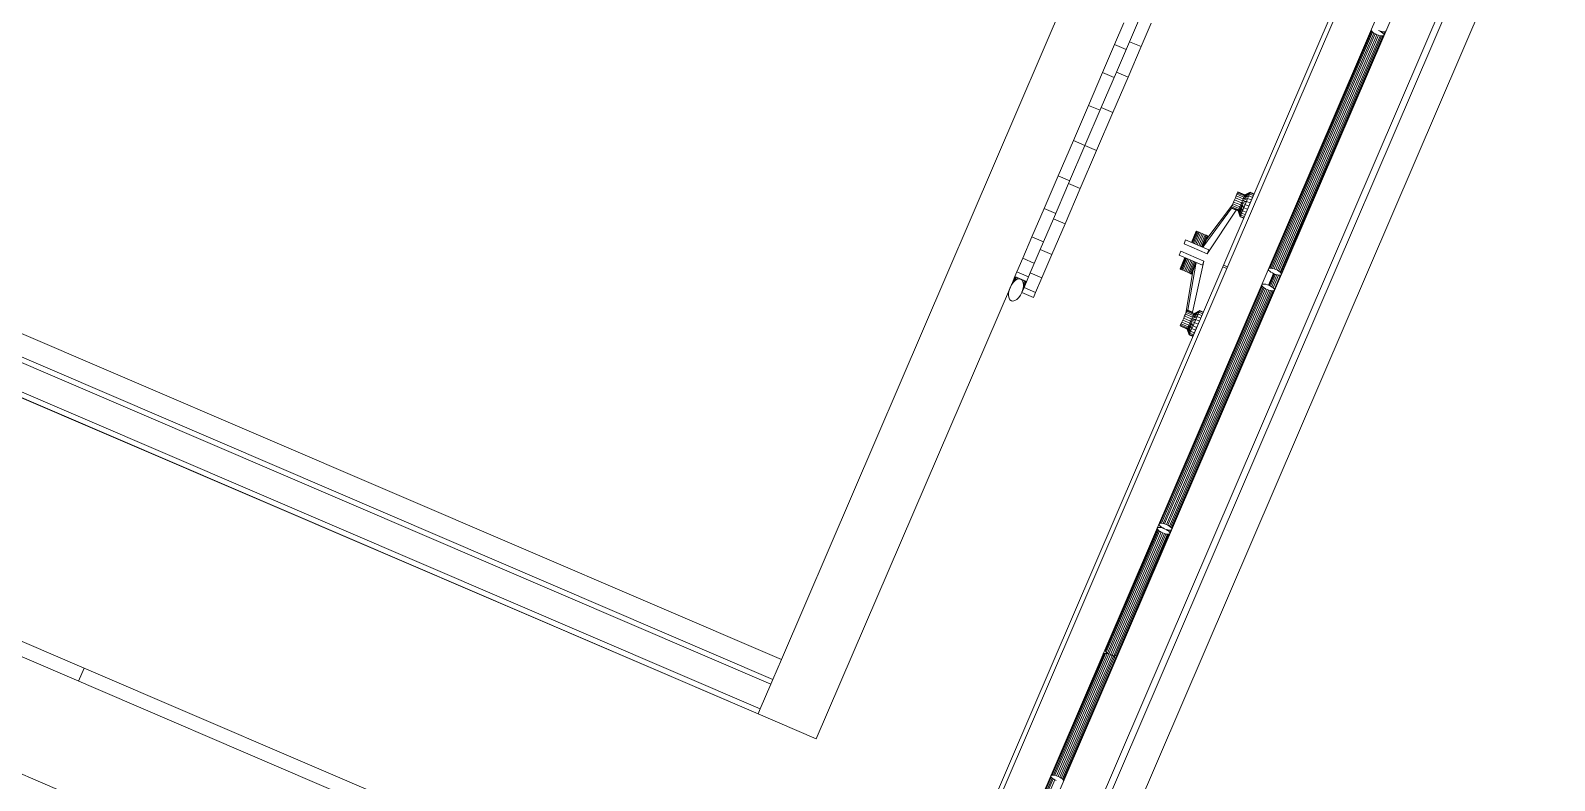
# Model space of a CAD drawing. Header units: metres. Extents: x -48 to 2360, y -1392 to 453.
# Drawn here: x 724.723 to 726.447, y -1329.457 to -1328.608 of the extents above; entities that cross this region are included whole.
import ezdxf

# ---------------------------------------------------------------- set-up
doc = ezdxf.new("R2010")
doc.units = ezdxf.units.M
doc.layers.add('MUEBLES', color=223, linetype='Continuous', lineweight=5, transparency=0.3)
doc.layers.add('SUELO', color=231, linetype='Continuous', lineweight=5, transparency=0.2)

msp = doc.modelspace()

# ---------------------------------------------------------------- linework, layer by layer
at = {"layer": 'MUEBLES', "transparency": 33554585}
for p, q in [((726.4404, -1328.0166), (726.0717, -1328.8752)), ((726.0763, -1328.8772), (726.445, -1328.0186)), ((725.76, -1329.7241), (726.4792, -1328.0491)), ((726.4936, -1328.0553), (725.7744, -1329.7302)), ((726.1011, -1328.0882), (725.5723, -1329.3198)), ((726.5298, -1328.1957), (725.7365, -1330.043)), ((725.7684, -1329.8818), (726.4876, -1328.2068)), ((725.8176, -1329.7488), (726.4706, -1328.2279)), ((725.9598, -1328.599), (725.9493, -1328.6234)), ((725.9776, -1328.594), (725.9662, -1328.6204)), ((725.9794, -1328.626), (725.9907, -1328.5996)), ((725.9662, -1328.6204), (725.9514, -1328.6548)), ((725.9794, -1328.626), (725.9662, -1328.6204)), ((726.2397, -1328.6077), (726.1818, -1328.7424)), ((726.2402, -1328.6086), (726.1826, -1328.7427)), ((726.2411, -1328.6096), (726.1837, -1328.7432)), ((726.2424, -1328.6106), (726.1852, -1328.7439)), ((726.244, -1328.6116), (726.1869, -1328.7446)), ((726.2459, -1328.6125), (726.1888, -1328.7454)), ((726.1906, -1328.7462), (726.2478, -1328.6132)), ((726.1924, -1328.7469), (726.2496, -1328.6137)), ((726.1939, -1328.7476), (726.2513, -1328.6139)), ((726.195, -1328.7481), (726.2526, -1328.6139)), ((726.1957, -1328.7484), (726.2536, -1328.6137)), ((726.2397, -1328.607), (726.2397, -1328.6077)), ((726.2397, -1328.6077), (726.2402, -1328.6086)), ((726.2402, -1328.6086), (726.2411, -1328.6096)), ((726.2411, -1328.6096), (726.2424, -1328.6106)), ((726.2424, -1328.6106), (726.244, -1328.6116)), ((726.244, -1328.6116), (726.2459, -1328.6125)), ((726.2459, -1328.6125), (726.2478, -1328.6132)), ((726.2478, -1328.6132), (726.2496, -1328.6137)), ((726.2479, -1328.6076), (726.2498, -1328.6084)), ((726.2497, -1328.6086), (726.2479, -1328.6077)), ((726.2484, -1328.6078), (726.2484, -1328.6079)), ((726.2496, -1328.6083), (726.2495, -1328.6084)), ((726.2496, -1328.6137), (726.2513, -1328.6139)), ((726.2514, -1328.6095), (726.2497, -1328.6086)), ((726.2498, -1328.6084), (726.2517, -1328.6089)), ((726.2511, -1328.6087), (726.2509, -1328.6093)), ((726.2513, -1328.6139), (726.2526, -1328.6139)), ((726.2527, -1328.6106), (726.2514, -1328.6095)), ((726.2517, -1328.6089), (726.2533, -1328.6091)), ((726.253, -1328.6091), (726.2525, -1328.6104)), ((726.2526, -1328.6139), (726.2536, -1328.6137)), ((726.2536, -1328.6116), (726.2527, -1328.6106)), ((726.2533, -1328.6091), (726.2547, -1328.6091)), ((726.2541, -1328.6124), (726.2536, -1328.6116)), ((726.2536, -1328.6137), (726.2541, -1328.6132)), ((726.2539, -1328.6121), (726.2553, -1328.6089)), ((726.2541, -1328.6132), (726.2541, -1328.6124)), ((726.2547, -1328.6091), (726.2556, -1328.6089)), ((726.2556, -1328.6089), (726.2562, -1328.6083)), ((726.2562, -1328.6083), (726.2562, -1328.6076)), ((725.9493, -1328.6234), (725.9356, -1328.6553)), ((725.9625, -1328.6291), (725.9493, -1328.6234)), ((725.9646, -1328.6605), (725.9794, -1328.626)), ((725.9356, -1328.6553), (725.9197, -1328.6925)), ((725.9514, -1328.6548), (725.9342, -1328.6949)), ((725.9488, -1328.661), (725.9356, -1328.6553)), ((725.9646, -1328.6605), (725.9514, -1328.6548)), ((725.9474, -1328.7006), (725.9646, -1328.6605)), ((725.9197, -1328.6925), (725.9026, -1328.7323)), ((725.9342, -1328.6949), (725.9157, -1328.738)), ((725.9328, -1328.6981), (725.9197, -1328.6925)), ((725.9289, -1328.7436), (725.9474, -1328.7006)), ((725.9474, -1328.7006), (725.9342, -1328.6949)), ((725.9026, -1328.7323), (725.8854, -1328.7721)), ((725.9157, -1328.738), (725.8972, -1328.781)), ((725.9157, -1328.738), (725.9026, -1328.7323)), ((725.9289, -1328.7436), (725.9157, -1328.738)), ((726.1818, -1328.7424), (726.124, -1328.8771)), ((726.1826, -1328.7427), (726.125, -1328.8769)), ((725.5723, -1329.3198), (724.2554, -1328.7544)), ((725.9104, -1328.7866), (725.9289, -1328.7436)), ((726.1837, -1328.7432), (726.1263, -1328.8769)), ((726.1852, -1328.7439), (726.128, -1328.8771)), ((726.1869, -1328.7446), (726.1298, -1328.8776)), ((726.1317, -1328.8784), (726.1888, -1328.7454)), ((726.1335, -1328.8792), (726.1906, -1328.7462)), ((726.1352, -1328.8802), (726.1924, -1328.7469)), ((726.1365, -1328.8812), (726.1939, -1328.7476)), ((726.1374, -1328.8822), (726.195, -1328.7481)), ((726.1379, -1328.8831), (726.1957, -1328.7484)), ((724.2458, -1328.7768), (725.5627, -1329.3423)), ((725.5626, -1329.3423), (724.2458, -1328.7768)), ((725.8854, -1328.7721), (725.8695, -1328.8093)), ((725.8854, -1328.7721), (725.8986, -1328.7778)), ((725.5603, -1329.3477), (724.2434, -1328.7822)), ((724.2434, -1328.7823), (725.5603, -1329.3477)), ((725.8972, -1328.781), (725.88, -1328.8211)), ((725.8932, -1328.8267), (725.9104, -1328.7866)), ((725.8972, -1328.781), (725.9104, -1328.7866)), ((726.0868, -1328.795), (726.0876, -1328.7931)), ((726.0876, -1328.7931), (726.0882, -1328.7917)), ((726.0876, -1328.7931), (726.0955, -1328.7963)), ((726.0882, -1328.7917), (726.0885, -1328.7907)), ((726.0882, -1328.7917), (726.0961, -1328.7949)), ((726.0885, -1328.7907), (726.0887, -1328.7904)), ((726.0885, -1328.7907), (726.0965, -1328.794)), ((726.0887, -1328.7904), (726.0966, -1328.7936)), ((726.1019, -1328.7928), (726.0955, -1328.7963)), ((726.1025, -1328.7914), (726.0961, -1328.7949)), ((726.1019, -1328.7928), (726.0961, -1328.7949)), ((726.0965, -1328.794), (726.0961, -1328.7949)), ((726.1027, -1328.7909), (726.0965, -1328.794)), ((726.1025, -1328.7914), (726.0965, -1328.794)), ((726.0966, -1328.7936), (726.0965, -1328.794)), ((726.1027, -1328.7909), (726.0966, -1328.7936)), ((726.1019, -1328.7928), (726.101, -1328.795)), ((726.1019, -1328.7928), (726.1025, -1328.7914)), ((726.1061, -1328.7945), (726.1019, -1328.7928)), ((726.1027, -1328.7909), (726.1025, -1328.7914)), ((726.1067, -1328.7931), (726.1025, -1328.7914)), ((726.1069, -1328.7926), (726.1027, -1328.7909)), ((726.1052, -1328.7967), (726.1061, -1328.7945)), ((726.1061, -1328.7945), (726.1067, -1328.7931)), ((726.1067, -1328.7931), (726.1069, -1328.7926)), ((725.5483, -1329.3757), (724.2314, -1328.8102)), ((724.2314, -1328.8103), (725.5483, -1329.3757)), ((725.8695, -1328.8093), (725.8558, -1328.8412)), ((725.8695, -1328.8093), (725.8827, -1328.8149)), ((726.0816, -1328.809), (726.0501, -1328.8515)), ((726.0826, -1328.805), (726.0536, -1328.8434)), ((726.0541, -1328.8604), (726.0869, -1328.8113)), ((726.0811, -1328.8086), (726.0813, -1328.8083)), ((726.0891, -1328.8118), (726.0811, -1328.8086)), ((726.0813, -1328.8083), (726.0816, -1328.8074)), ((726.0893, -1328.8115), (726.0813, -1328.8083)), ((726.0816, -1328.8074), (726.0822, -1328.8059)), ((726.0896, -1328.8106), (726.0816, -1328.8074)), ((726.0817, -1328.8088), (726.0816, -1328.809)), ((726.0816, -1328.809), (726.0869, -1328.8113)), ((726.0822, -1328.8059), (726.083, -1328.8041)), ((726.0902, -1328.8091), (726.0822, -1328.8059)), ((726.083, -1328.8041), (726.0839, -1328.8019)), ((726.091, -1328.8073), (726.083, -1328.8041)), ((726.0839, -1328.8019), (726.0849, -1328.7995)), ((726.0919, -1328.8051), (726.0839, -1328.8019)), ((726.0849, -1328.7995), (726.0859, -1328.7972)), ((726.0929, -1328.8027), (726.0849, -1328.7995)), ((726.0859, -1328.7972), (726.0868, -1328.795)), ((726.0859, -1328.7972), (726.0939, -1328.8004)), ((726.0868, -1328.795), (726.0948, -1328.7982)), ((726.0869, -1328.8113), (726.087, -1328.811)), ((726.0893, -1328.8115), (726.0891, -1328.8118)), ((726.0891, -1328.8118), (726.0912, -1328.8186)), ((726.0896, -1328.8106), (726.0893, -1328.8115)), ((726.0893, -1328.8115), (726.0912, -1328.8186)), ((726.0893, -1328.8115), (726.0914, -1328.8181)), ((726.0902, -1328.8091), (726.0896, -1328.8106)), ((726.0896, -1328.8106), (726.092, -1328.8168)), ((726.0896, -1328.8106), (726.0914, -1328.8181)), ((726.091, -1328.8073), (726.0902, -1328.8091)), ((726.0929, -1328.8146), (726.0902, -1328.8091)), ((726.0902, -1328.8091), (726.092, -1328.8168)), ((726.0919, -1328.8051), (726.091, -1328.8073)), ((726.091, -1328.8073), (726.0941, -1328.8117)), ((726.091, -1328.8073), (726.0929, -1328.8146)), ((726.0929, -1328.8027), (726.0919, -1328.8051)), ((726.0955, -1328.8084), (726.0919, -1328.8051)), ((726.0919, -1328.8051), (726.0941, -1328.8117)), ((726.0939, -1328.8004), (726.0929, -1328.8027)), ((726.0984, -1328.8012), (726.0929, -1328.8027)), ((726.097, -1328.8048), (726.0929, -1328.8027)), ((726.0929, -1328.8027), (726.0955, -1328.8084)), ((726.0941, -1328.8117), (726.0929, -1328.8146)), ((726.0998, -1328.7979), (726.0939, -1328.8004)), ((726.0948, -1328.7982), (726.0939, -1328.8004)), ((726.0939, -1328.8004), (726.0984, -1328.8012)), ((726.0955, -1328.8084), (726.0941, -1328.8117)), ((726.0941, -1328.8117), (726.0982, -1328.8134)), ((726.101, -1328.795), (726.0948, -1328.7982)), ((726.0955, -1328.7963), (726.0948, -1328.7982)), ((726.0948, -1328.7982), (726.0998, -1328.7979)), ((726.0961, -1328.7949), (726.0955, -1328.7963)), ((726.0955, -1328.7963), (726.101, -1328.795)), ((726.097, -1328.8048), (726.0955, -1328.8084)), ((726.0955, -1328.8084), (726.0996, -1328.81)), ((726.0984, -1328.8012), (726.097, -1328.8048)), ((726.1012, -1328.8065), (726.097, -1328.8048)), ((726.0998, -1328.7979), (726.0984, -1328.8012)), ((726.1027, -1328.8029), (726.0984, -1328.8012)), ((726.101, -1328.795), (726.0998, -1328.7979)), ((726.104, -1328.7996), (726.0998, -1328.7979)), ((726.1052, -1328.7967), (726.101, -1328.795)), ((726.1012, -1328.8065), (726.1027, -1328.8029)), ((726.1012, -1328.8065), (726.1012, -1328.8065)), ((726.1021, -1328.8042), (726.1021, -1328.8043)), ((726.1027, -1328.8029), (726.104, -1328.7996)), ((726.103, -1328.8022), (726.103, -1328.8022)), ((726.1037, -1328.8004), (726.1038, -1328.8004)), ((726.104, -1328.7996), (726.1052, -1328.7967)), ((726.1043, -1328.799), (726.1044, -1328.799)), ((726.1046, -1328.7981), (726.1047, -1328.7982)), ((726.1048, -1328.7978), (726.1049, -1328.7979)), ((725.5459, -1329.3814), (724.229, -1328.8159)), ((725.546, -1329.3811), (724.2291, -1328.8157)), ((725.5459, -1329.3812), (724.2291, -1328.8157)), ((725.88, -1328.8211), (725.8652, -1328.8555)), ((725.8784, -1328.8612), (725.8932, -1328.8267)), ((725.88, -1328.8211), (725.8932, -1328.8267)), ((726.0914, -1328.8181), (726.0912, -1328.8186)), ((726.0912, -1328.8186), (726.0953, -1328.8202)), ((726.092, -1328.8168), (726.0914, -1328.8181)), ((726.0914, -1328.8181), (726.0955, -1328.8198)), ((726.0929, -1328.8146), (726.092, -1328.8168)), ((726.092, -1328.8168), (726.0961, -1328.8184)), ((726.0929, -1328.8146), (726.097, -1328.8162)), ((725.8558, -1328.8412), (725.8453, -1328.8656)), ((725.8558, -1328.8412), (725.869, -1328.8468)), ((726.0278, -1328.8491), (726.0296, -1328.8448)), ((726.0296, -1328.8448), (726.056, -1328.8561)), ((726.0362, -1328.8476), (726.0417, -1328.8347)), ((726.0364, -1328.8477), (726.042, -1328.8348)), ((726.0371, -1328.848), (726.0426, -1328.8351)), ((726.0381, -1328.8485), (726.0437, -1328.8356)), ((726.0395, -1328.849), (726.045, -1328.8361)), ((726.0411, -1328.8497), (726.0466, -1328.8368)), ((726.0417, -1328.8347), (726.042, -1328.8348)), ((726.042, -1328.8348), (726.0426, -1328.8351)), ((726.0426, -1328.8351), (726.0437, -1328.8356)), ((726.0428, -1328.8505), (726.0483, -1328.8376)), ((726.0437, -1328.8356), (726.045, -1328.8361)), ((726.05, -1328.8383), (726.0445, -1328.8512)), ((726.045, -1328.8361), (726.0466, -1328.8368)), ((726.0516, -1328.839), (726.0461, -1328.8519)), ((726.0466, -1328.8368), (726.0483, -1328.8376)), ((726.053, -1328.8396), (726.0474, -1328.8525)), ((726.0483, -1328.8376), (726.05, -1328.8383)), ((726.054, -1328.84), (726.0485, -1328.8529)), ((726.0547, -1328.8403), (726.0491, -1328.8532)), ((726.0549, -1328.8404), (726.0494, -1328.8533)), ((726.05, -1328.8383), (726.0516, -1328.839)), ((726.0516, -1328.839), (726.053, -1328.8396)), ((726.053, -1328.8396), (726.054, -1328.84)), ((726.054, -1328.84), (726.0547, -1328.8403)), ((726.0547, -1328.8403), (726.0549, -1328.8404)), ((725.8652, -1328.8555), (725.8539, -1328.8819)), ((725.8652, -1328.8555), (725.8784, -1328.8612)), ((725.8671, -1328.8876), (725.8784, -1328.8612)), ((726.0241, -1328.8577), (726.0222, -1328.862)), ((726.0222, -1328.862), (726.0486, -1328.8733)), ((726.0504, -1328.869), (726.0241, -1328.8577)), ((726.0541, -1328.8604), (726.0278, -1328.8491)), ((726.056, -1328.8561), (726.0541, -1328.8604)), ((725.7032, -1329.7334), (726.0717, -1328.8752)), ((726.0763, -1328.8772), (725.7079, -1329.7354)), ((725.8453, -1328.8656), (725.8387, -1328.881)), ((725.8453, -1328.8656), (725.8585, -1328.8713)), ((726.0288, -1328.8648), (726.0233, -1328.8777)), ((726.0233, -1328.8777), (726.0235, -1328.8778)), ((726.029, -1328.8649), (726.0235, -1328.8778)), ((726.0235, -1328.8778), (726.0242, -1328.8781)), ((726.0297, -1328.8652), (726.0242, -1328.8781)), ((726.0242, -1328.8781), (726.0252, -1328.8786)), ((726.0307, -1328.8657), (726.0252, -1328.8786)), ((726.0252, -1328.8786), (726.0266, -1328.8791)), ((726.0321, -1328.8662), (726.0266, -1328.8791)), ((726.0266, -1328.8791), (726.0282, -1328.8798)), ((726.0337, -1328.8669), (726.0282, -1328.8798)), ((726.0282, -1328.8798), (726.0299, -1328.8806)), ((726.0354, -1328.8677), (726.0299, -1328.8806)), ((726.0299, -1328.9278), (726.0377, -1328.8804)), ((726.0299, -1328.8806), (726.0316, -1328.8813)), ((726.0316, -1328.8813), (726.0371, -1328.8684)), ((726.0321, -1328.9244), (726.0412, -1328.8722)), ((726.0332, -1328.882), (726.0387, -1328.8691)), ((726.0345, -1328.8826), (726.0401, -1328.8697)), ((726.0356, -1328.883), (726.0411, -1328.8701)), ((726.0362, -1328.8833), (726.0418, -1328.8704)), ((726.0364, -1328.8834), (726.042, -1328.8705)), ((726.0504, -1328.869), (726.0374, -1328.9266)), ((726.0486, -1328.8733), (726.0504, -1328.869)), ((726.0717, -1328.8752), (726.0763, -1328.8772)), ((726.0725, -1328.8734), (726.0771, -1328.8754)), ((726.124, -1328.8771), (726.1235, -1328.8776)), ((726.1235, -1328.8776), (726.1235, -1328.8784)), ((726.1235, -1328.8784), (726.1239, -1328.8793)), ((726.1239, -1328.8793), (726.1249, -1328.8802)), ((726.125, -1328.8769), (726.124, -1328.8771)), ((726.1249, -1328.8802), (726.1262, -1328.8813)), ((726.1263, -1328.8769), (726.125, -1328.8769)), ((726.128, -1328.8771), (726.1263, -1328.8769)), ((726.1298, -1328.8776), (726.128, -1328.8771)), ((726.1317, -1328.8784), (726.1298, -1328.8776)), ((726.1335, -1328.8792), (726.1317, -1328.8784)), ((726.1352, -1328.8802), (726.1335, -1328.8792)), ((726.1365, -1328.8812), (726.1352, -1328.8802)), ((725.8328, -1328.8955), (725.8312, -1328.8986)), ((725.8313, -1328.8983), (725.8336, -1328.8929)), ((725.8313, -1328.8983), (725.8328, -1328.8953)), ((725.8328, -1328.8953), (725.8351, -1328.8899)), ((725.8328, -1328.8953), (725.8347, -1328.8927)), ((725.8347, -1328.8928), (725.8328, -1328.8955)), ((725.8336, -1328.8929), (725.8365, -1328.8862)), ((725.8336, -1328.8929), (725.8351, -1328.8899)), ((725.8347, -1328.8927), (725.837, -1328.8873)), ((725.8347, -1328.8927), (725.8369, -1328.8906)), ((725.8368, -1328.8907), (725.8347, -1328.8928)), ((725.8351, -1328.8899), (725.8367, -1328.8863)), ((725.8351, -1328.8899), (725.837, -1328.8873)), ((725.8387, -1328.881), (725.8365, -1328.8862)), ((725.8365, -1328.8862), (725.8496, -1328.8919)), ((725.839, -1328.8893), (725.8368, -1328.8907)), ((725.8369, -1328.8906), (725.8384, -1328.8871)), ((725.8369, -1328.8906), (725.839, -1328.8893)), ((725.837, -1328.8873), (725.8373, -1328.8866)), ((725.837, -1328.8873), (725.8376, -1328.8868)), ((725.8387, -1328.881), (725.8519, -1328.8867)), ((725.839, -1328.8893), (725.8397, -1328.8877)), ((725.839, -1328.8893), (725.8412, -1328.8888)), ((725.8412, -1328.8888), (725.839, -1328.8893)), ((725.8412, -1328.8888), (725.8413, -1328.8883)), ((725.8412, -1328.8888), (725.843, -1328.8891)), ((725.843, -1328.8891), (725.8412, -1328.8888)), ((725.843, -1328.8891), (725.8446, -1328.8902)), ((725.8446, -1328.8902), (725.843, -1328.8891)), ((725.8447, -1328.8898), (725.8446, -1328.8902)), ((725.8446, -1328.8902), (725.8456, -1328.8921)), ((725.8456, -1328.8921), (725.8446, -1328.8902)), ((725.8479, -1328.8954), (725.8455, -1328.9008)), ((725.8461, -1328.8976), (725.8455, -1328.9008)), ((725.8455, -1328.9009), (725.8461, -1328.8977)), ((725.8463, -1328.8905), (725.8456, -1328.8921)), ((725.8456, -1328.8921), (725.8462, -1328.8946)), ((725.8461, -1328.8947), (725.8456, -1328.8921)), ((725.8484, -1328.8922), (725.8461, -1328.8976)), ((725.8462, -1328.8946), (725.8461, -1328.8976)), ((725.8461, -1328.8977), (725.8461, -1328.8947)), ((725.8477, -1328.8911), (725.8462, -1328.8946)), ((725.8539, -1328.8819), (725.8468, -1328.8985)), ((725.8479, -1328.8954), (725.8468, -1328.8985)), ((725.8494, -1328.8918), (725.8479, -1328.8954)), ((725.8484, -1328.8922), (725.8479, -1328.8954)), ((725.8484, -1328.8914), (725.8484, -1328.8922)), ((725.8487, -1328.8915), (725.8484, -1328.8922)), ((725.8539, -1328.8819), (725.8671, -1328.8876)), ((725.8599, -1328.9042), (725.8671, -1328.8876)), ((726.0316, -1328.8813), (726.0332, -1328.882)), ((726.0332, -1328.882), (726.0345, -1328.8826)), ((726.0345, -1328.8826), (726.0356, -1328.883)), ((726.0356, -1328.883), (726.0362, -1328.8833)), ((726.0362, -1328.8833), (726.0364, -1328.8834)), ((726.1158, -1328.8963), (726.0579, -1329.031)), ((726.1162, -1328.8972), (726.0586, -1329.0313)), ((726.1163, -1328.895), (726.1158, -1328.8955)), ((726.1158, -1328.8955), (726.1158, -1328.8963)), ((726.1158, -1328.8963), (726.1162, -1328.8972)), ((726.1162, -1328.8972), (726.1172, -1328.8981)), ((726.1173, -1328.8948), (726.1163, -1328.895)), ((726.1186, -1328.8948), (726.1173, -1328.8948)), ((726.1203, -1328.895), (726.1186, -1328.8948)), ((726.1221, -1328.8955), (726.1203, -1328.895)), ((726.124, -1328.8962), (726.1221, -1328.8955)), ((726.1235, -1328.896), (726.1291, -1328.8829)), ((726.1294, -1328.883), (726.1237, -1328.8961)), ((726.1258, -1328.8971), (726.124, -1328.8962)), ((726.1301, -1328.8833), (726.1245, -1328.8965)), ((726.1313, -1328.8837), (726.1256, -1328.897)), ((726.1275, -1328.8981), (726.1258, -1328.8971)), ((726.1262, -1328.8813), (726.1278, -1328.8822)), ((726.1328, -1328.8842), (726.127, -1328.8978)), ((726.1278, -1328.8822), (726.1296, -1328.8831)), ((726.1347, -1328.8846), (726.1286, -1328.8989)), ((726.1296, -1328.8831), (726.1315, -1328.8838)), ((726.13, -1328.9007), (726.137, -1328.8844)), ((726.1315, -1328.8838), (726.1334, -1328.8843)), ((726.1334, -1328.8843), (726.135, -1328.8846)), ((726.135, -1328.8846), (726.1364, -1328.8846)), ((726.1364, -1328.8846), (726.1374, -1328.8843)), ((726.1374, -1328.8822), (726.1365, -1328.8812)), ((726.1379, -1328.8831), (726.1374, -1328.8822)), ((726.1374, -1328.8843), (726.1379, -1328.8838)), ((726.1379, -1328.8838), (726.1379, -1328.8831)), ((725.8313, -1328.8983), (725.6117, -1329.4097)), ((725.83, -1328.9018), (725.8294, -1328.9051)), ((725.8294, -1328.9051), (725.8294, -1328.9081)), ((725.8294, -1328.9081), (725.8299, -1328.9106)), ((725.8299, -1328.9106), (725.8309, -1328.9126)), ((725.8312, -1328.8986), (725.83, -1328.9018)), ((725.8309, -1328.9126), (725.8325, -1328.9137)), ((725.8312, -1328.8985), (725.8313, -1328.8983)), ((725.8325, -1328.9137), (725.8343, -1328.914)), ((725.8343, -1328.914), (725.8365, -1328.9135)), ((725.8365, -1328.9135), (725.8387, -1328.9121)), ((725.8387, -1328.9121), (725.8408, -1328.91)), ((725.8408, -1328.91), (725.8427, -1328.9073)), ((725.8427, -1328.9073), (725.8443, -1328.9042)), ((725.8468, -1328.8985), (725.8443, -1328.9042)), ((725.8443, -1328.9042), (725.8455, -1328.9009)), ((725.8443, -1328.9042), (725.8575, -1328.9099)), ((725.8455, -1328.9008), (725.8444, -1328.904)), ((725.8444, -1328.904), (725.8444, -1328.9041)), ((725.8468, -1328.8985), (725.8599, -1328.9042)), ((725.8575, -1328.9099), (725.8599, -1328.9042)), ((726.1172, -1328.8981), (726.0598, -1329.0318)), ((726.1185, -1328.8992), (726.0613, -1329.0324)), ((726.1201, -1328.9001), (726.063, -1329.0332)), ((726.122, -1328.901), (726.0649, -1329.034)), ((726.0667, -1329.0348), (726.1239, -1328.9017)), ((726.0685, -1329.0355), (726.1257, -1328.9022)), ((726.07, -1329.0361), (726.1273, -1328.9025)), ((726.0711, -1329.0366), (726.1287, -1328.9025)), ((726.0718, -1329.0369), (726.1297, -1328.9022)), ((726.1172, -1328.8981), (726.1185, -1328.8992)), ((726.1185, -1328.8992), (726.1201, -1328.9001)), ((726.1201, -1328.9001), (726.122, -1328.901)), ((726.122, -1328.901), (726.1239, -1328.9017)), ((726.1239, -1328.9017), (726.1257, -1328.9022)), ((726.1257, -1328.9022), (726.1273, -1328.9025)), ((726.1273, -1328.9025), (726.1287, -1328.9025)), ((726.1288, -1328.8991), (726.1275, -1328.8981)), ((726.1287, -1328.9025), (726.1297, -1328.9022)), ((726.1297, -1328.9001), (726.1288, -1328.8991)), ((726.1302, -1328.901), (726.1297, -1328.9001)), ((726.1297, -1328.9022), (726.1302, -1328.9017)), ((726.1302, -1328.9017), (726.1302, -1328.901)), ((726.0285, -1328.9309), (726.0275, -1328.9333)), ((726.0295, -1328.9288), (726.0285, -1328.9309)), ((726.0363, -1328.9345), (726.0285, -1328.9309)), ((726.0303, -1328.9269), (726.0295, -1328.9288)), ((726.0373, -1328.9324), (726.0295, -1328.9288)), ((726.0309, -1328.9255), (726.0303, -1328.9269)), ((726.0381, -1328.9305), (726.0303, -1328.9269)), ((726.0313, -1328.9246), (726.0309, -1328.9255)), ((726.0388, -1328.9291), (726.0309, -1328.9255)), ((726.0315, -1328.9243), (726.0313, -1328.9246)), ((726.0392, -1328.9282), (726.0313, -1328.9246)), ((726.0393, -1328.9279), (726.0315, -1328.9243)), ((726.032, -1328.9245), (726.0321, -1328.9244)), ((726.0321, -1328.9244), (726.0374, -1328.9266)), ((726.0363, -1328.9345), (726.0426, -1328.9315)), ((726.0363, -1328.9345), (726.0373, -1328.9324)), ((726.0374, -1328.9266), (726.0372, -1328.9269)), ((726.0373, -1328.9324), (726.0439, -1328.9287)), ((726.0373, -1328.9324), (726.0381, -1328.9305)), ((726.0373, -1328.9324), (726.0426, -1328.9315)), ((726.0381, -1328.9305), (726.0449, -1328.9265)), ((726.0439, -1328.9287), (726.0381, -1328.9305)), ((726.0381, -1328.9305), (726.0388, -1328.9291)), ((726.0388, -1328.9291), (726.0455, -1328.9252)), ((726.0388, -1328.9291), (726.0449, -1328.9265)), ((726.0388, -1328.9291), (726.0392, -1328.9282)), ((726.0392, -1328.9282), (726.0457, -1328.9247)), ((726.0392, -1328.9282), (726.0455, -1328.9252)), ((726.0392, -1328.9282), (726.0393, -1328.9279)), ((726.0393, -1328.9279), (726.0457, -1328.9247)), ((726.0412, -1328.9348), (726.0426, -1328.9315)), ((726.0426, -1328.9315), (726.0439, -1328.9287)), ((726.0426, -1328.9315), (726.0467, -1328.9334)), ((726.0439, -1328.9287), (726.0449, -1328.9265)), ((726.0439, -1328.9287), (726.0479, -1328.9305)), ((726.0449, -1328.9265), (726.0455, -1328.9252)), ((726.0449, -1328.9265), (726.0488, -1328.9284)), ((726.0455, -1328.9252), (726.0457, -1328.9247)), ((726.0455, -1328.9252), (726.0494, -1328.927)), ((726.0457, -1328.9247), (726.0496, -1328.9265)), ((726.0236, -1328.9419), (726.0235, -1328.9422)), ((726.0235, -1328.9422), (726.0313, -1328.9458)), ((726.024, -1328.941), (726.0236, -1328.9419)), ((726.0236, -1328.9419), (726.0314, -1328.9455)), ((726.0246, -1328.9396), (726.024, -1328.941)), ((726.024, -1328.941), (726.0318, -1328.9446)), ((726.0255, -1328.9378), (726.0246, -1328.9396)), ((726.0246, -1328.9396), (726.0325, -1328.9432)), ((726.0264, -1328.9356), (726.0255, -1328.9378)), ((726.0255, -1328.9378), (726.0333, -1328.9413)), ((726.0275, -1328.9333), (726.0264, -1328.9356)), ((726.0264, -1328.9356), (726.0343, -1328.9392)), ((726.0353, -1328.9368), (726.0275, -1328.9333)), ((726.0313, -1328.9458), (726.0314, -1328.9455)), ((726.0335, -1328.9521), (726.0313, -1328.9458)), ((726.0314, -1328.9455), (726.0318, -1328.9446)), ((726.0337, -1328.9516), (726.0314, -1328.9455)), ((726.0335, -1328.9521), (726.0314, -1328.9455)), ((726.0318, -1328.9446), (726.0325, -1328.9432)), ((726.0343, -1328.9502), (726.0318, -1328.9446)), ((726.0337, -1328.9516), (726.0318, -1328.9446)), ((726.0325, -1328.9432), (726.0333, -1328.9413)), ((726.0343, -1328.9502), (726.0325, -1328.9432)), ((726.0325, -1328.9432), (726.0353, -1328.9481)), ((726.0333, -1328.9413), (726.0343, -1328.9392)), ((726.0353, -1328.9481), (726.0333, -1328.9413)), ((726.0333, -1328.9413), (726.0365, -1328.9452)), ((726.0343, -1328.9392), (726.0353, -1328.9368)), ((726.0365, -1328.9452), (726.0343, -1328.9392)), ((726.0343, -1328.9392), (726.038, -1328.9419)), ((726.0343, -1328.9502), (726.0353, -1328.9481)), ((726.0353, -1328.9368), (726.0363, -1328.9345)), ((726.0353, -1328.9368), (726.0412, -1328.9348)), ((726.0396, -1328.9384), (726.0353, -1328.9368)), ((726.038, -1328.9419), (726.0353, -1328.9368)), ((726.0353, -1328.9481), (726.0365, -1328.9452)), ((726.0394, -1328.9499), (726.0353, -1328.9481)), ((726.0412, -1328.9348), (726.0363, -1328.9345)), ((726.0365, -1328.9452), (726.038, -1328.9419)), ((726.0407, -1328.9471), (726.0365, -1328.9452)), ((726.038, -1328.9419), (726.0396, -1328.9384)), ((726.0421, -1328.9438), (726.038, -1328.9419)), ((726.0407, -1328.9471), (726.0394, -1328.9499)), ((726.0396, -1328.9384), (726.0412, -1328.9348)), ((726.0437, -1328.9403), (726.0396, -1328.9384)), ((726.0399, -1328.9488), (726.04, -1328.9489)), ((726.04, -1328.9485), (726.0402, -1328.9486)), ((726.0404, -1328.9477), (726.0405, -1328.9477)), ((726.0421, -1328.9438), (726.0407, -1328.9471)), ((726.041, -1328.9463), (726.0411, -1328.9464)), ((726.0412, -1328.9348), (726.0453, -1328.9367)), ((726.0418, -1328.9445), (726.0419, -1328.9446)), ((726.0437, -1328.9403), (726.0421, -1328.9438)), ((726.0427, -1328.9425), (726.0428, -1328.9425)), ((726.0437, -1328.9402), (726.0437, -1328.9403)), ((726.0335, -1328.9521), (726.0337, -1328.9516)), ((726.0376, -1328.954), (726.0335, -1328.9521)), ((726.0343, -1328.9502), (726.0337, -1328.9516)), ((726.0378, -1328.9535), (726.0337, -1328.9516)), ((726.0384, -1328.9521), (726.0343, -1328.9502)), ((726.0378, -1328.9535), (726.0376, -1328.954)), ((726.0384, -1328.9521), (726.0378, -1328.9535)), ((726.0394, -1328.9499), (726.0384, -1328.9521)), ((723.686, -1329.0086), (725.7897, -1329.912)), ((726.0579, -1329.031), (726.0001, -1329.1657)), ((726.0586, -1329.0313), (726.001, -1329.1654)), ((726.0598, -1329.0318), (726.0024, -1329.1654)), ((726.0613, -1329.0324), (726.0041, -1329.1657)), ((726.063, -1329.0332), (726.0059, -1329.1662)), ((726.0078, -1329.1669), (726.0649, -1329.034)), ((726.0096, -1329.1678), (726.0667, -1329.0348)), ((726.0112, -1329.1688), (726.0685, -1329.0355)), ((726.0126, -1329.1698), (726.07, -1329.0361)), ((726.0135, -1329.1708), (726.0711, -1329.0366)), ((726.014, -1329.1717), (726.0718, -1329.0369)), ((724.4198, -1329.1734), (724.7836, -1329.3296)), ((725.9975, -1329.1718), (725.9383, -1329.3095)), ((725.998, -1329.1726), (725.9388, -1329.3104)), ((725.9989, -1329.1736), (725.9397, -1329.3114)), ((725.998, -1329.1705), (725.9975, -1329.171)), ((725.9975, -1329.171), (725.9975, -1329.1718)), ((725.9975, -1329.1718), (725.998, -1329.1726)), ((725.999, -1329.1703), (725.998, -1329.1705)), ((725.998, -1329.1726), (725.9989, -1329.1736)), ((725.9989, -1329.1736), (726.0002, -1329.1746)), ((726.0003, -1329.1702), (725.999, -1329.1703)), ((726.0001, -1329.1657), (725.9996, -1329.1662)), ((725.9996, -1329.1662), (725.9996, -1329.1669)), ((725.9996, -1329.1669), (726, -1329.1678)), ((726, -1329.1678), (726.001, -1329.1688)), ((726.001, -1329.1654), (726.0001, -1329.1657)), ((726.002, -1329.1705), (726.0003, -1329.1702)), ((726.0024, -1329.1654), (726.001, -1329.1654)), ((726.001, -1329.1688), (726.0023, -1329.1698)), ((726.0038, -1329.171), (726.002, -1329.1705)), ((726.0023, -1329.1698), (726.0039, -1329.1708)), ((726.0041, -1329.1657), (726.0024, -1329.1654)), ((726.0057, -1329.1717), (726.0038, -1329.171)), ((726.0039, -1329.1708), (726.0057, -1329.1717)), ((726.0059, -1329.1662), (726.0041, -1329.1657)), ((726.0052, -1329.1715), (726.0052, -1329.1714)), ((726.0055, -1329.1716), (726.0054, -1329.1716)), ((726.0075, -1329.1726), (726.0057, -1329.1717)), ((726.0057, -1329.1717), (726.0076, -1329.1724)), ((726.0078, -1329.1669), (726.0059, -1329.1662)), ((726.0062, -1329.1719), (726.0062, -1329.1719)), ((726.0074, -1329.1723), (726.0073, -1329.1725)), ((726.0092, -1329.1736), (726.0075, -1329.1726)), ((726.0076, -1329.1724), (726.0095, -1329.1729)), ((726.0096, -1329.1678), (726.0078, -1329.1669)), ((726.0089, -1329.1728), (726.0087, -1329.1733)), ((726.0105, -1329.1746), (726.0092, -1329.1736)), ((726.0095, -1329.1729), (726.0111, -1329.1732)), ((726.0112, -1329.1688), (726.0096, -1329.1678)), ((726.0108, -1329.1731), (726.0103, -1329.1744)), ((726.0111, -1329.1732), (726.0125, -1329.1732)), ((726.0126, -1329.1698), (726.0112, -1329.1688)), ((726.0117, -1329.1762), (726.0131, -1329.173)), ((726.0125, -1329.1732), (726.0134, -1329.1729)), ((726.0135, -1329.1708), (726.0126, -1329.1698)), ((726.0134, -1329.1729), (726.014, -1329.1724)), ((726.014, -1329.1717), (726.0135, -1329.1708)), ((726.014, -1329.1724), (726.014, -1329.1717)), ((726.0002, -1329.1746), (725.9411, -1329.3124)), ((726.0018, -1329.1756), (725.9427, -1329.3134)), ((726.0037, -1329.1765), (725.9445, -1329.3142)), ((725.9464, -1329.315), (726.0056, -1329.1772)), ((725.9483, -1329.3155), (726.0074, -1329.1777)), ((725.9499, -1329.3157), (726.0091, -1329.178)), ((725.9513, -1329.3157), (726.0104, -1329.178)), ((725.9522, -1329.3155), (726.0114, -1329.1777)), ((726.0002, -1329.1746), (726.0018, -1329.1756)), ((726.0018, -1329.1756), (726.0037, -1329.1765)), ((726.0037, -1329.1765), (726.0056, -1329.1772)), ((726.0056, -1329.1772), (726.0074, -1329.1777)), ((726.0074, -1329.1777), (726.0091, -1329.178)), ((726.0091, -1329.178), (726.0104, -1329.178)), ((726.0104, -1329.178), (726.0114, -1329.1777)), ((726.0114, -1329.1756), (726.0105, -1329.1746)), ((726.0119, -1329.1765), (726.0114, -1329.1756)), ((726.0114, -1329.1777), (726.0119, -1329.1772)), ((726.0119, -1329.1772), (726.0119, -1329.1765)), ((724.426, -1329.1935), (725.1285, -1329.4951)), ((725.9384, -1329.3088), (725.9383, -1329.3095)), ((725.9383, -1329.3095), (725.9388, -1329.3104)), ((725.9388, -1329.3104), (725.9397, -1329.3114)), ((725.9397, -1329.3114), (725.9411, -1329.3124)), ((725.5723, -1329.3198), (725.5627, -1329.3423)), ((725.9368, -1329.313), (725.8777, -1329.4508)), ((725.9378, -1329.3128), (725.8786, -1329.4505)), ((725.9391, -1329.3128), (725.88, -1329.4505)), ((725.9408, -1329.313), (725.8816, -1329.4508)), ((725.9426, -1329.3135), (725.8835, -1329.4513)), ((725.8854, -1329.452), (725.9445, -1329.3142)), ((725.8872, -1329.4529), (725.9464, -1329.3151)), ((725.8888, -1329.4539), (725.948, -1329.3161)), ((725.8902, -1329.4549), (725.9493, -1329.3171)), ((725.8911, -1329.4559), (725.9502, -1329.3181)), ((725.8916, -1329.4567), (725.9507, -1329.319)), ((725.9368, -1329.313), (725.9363, -1329.3135)), ((725.9378, -1329.3128), (725.9368, -1329.313)), ((725.9391, -1329.3128), (725.9378, -1329.3128)), ((725.9408, -1329.313), (725.9391, -1329.3128)), ((725.9426, -1329.3135), (725.9408, -1329.313)), ((725.9411, -1329.3124), (725.9427, -1329.3134)), ((725.9445, -1329.3142), (725.9426, -1329.3135)), ((725.9427, -1329.3134), (725.9445, -1329.3142)), ((725.944, -1329.314), (725.944, -1329.314)), ((725.9443, -1329.3141), (725.9443, -1329.3141)), ((725.9464, -1329.3151), (725.9445, -1329.3142)), ((725.9445, -1329.3142), (725.9464, -1329.315)), ((725.945, -1329.3144), (725.945, -1329.3145)), ((725.9461, -1329.3149), (725.9461, -1329.315)), ((725.9464, -1329.315), (725.9483, -1329.3155)), ((725.948, -1329.3161), (725.9464, -1329.3151)), ((725.9477, -1329.3153), (725.9475, -1329.3158)), ((725.9493, -1329.3171), (725.948, -1329.3161)), ((725.9483, -1329.3155), (725.9499, -1329.3157)), ((725.9496, -1329.3157), (725.9491, -1329.3169)), ((725.9502, -1329.3181), (725.9493, -1329.3171)), ((725.9499, -1329.3157), (725.9513, -1329.3157)), ((725.9507, -1329.319), (725.9502, -1329.3181)), ((725.9519, -1329.3156), (725.9505, -1329.3187)), ((725.9507, -1329.3197), (725.9507, -1329.319)), ((725.9513, -1329.3157), (725.9522, -1329.3155)), ((725.9522, -1329.3155), (725.9527, -1329.3149)), ((724.7836, -1329.3296), (724.7772, -1329.3443)), ((725.1473, -1329.4858), (724.7836, -1329.3296)), ((725.5626, -1329.3423), (725.5603, -1329.3477)), ((725.5627, -1329.3423), (725.5626, -1329.3423)), ((725.5603, -1329.3477), (725.5483, -1329.3757)), ((725.5603, -1329.3477), (725.5603, -1329.3477)), ((725.5483, -1329.3757), (725.546, -1329.3811)), ((725.5483, -1329.3757), (725.5483, -1329.3757)), ((725.546, -1329.3811), (725.5459, -1329.3812)), ((725.546, -1329.3811), (725.5459, -1329.3814)), ((725.6117, -1329.4097), (725.5459, -1329.3814)), ((725.8771, -1329.452), (725.7901, -1329.6547)), ((725.8776, -1329.4529), (725.791, -1329.6546)), ((725.8785, -1329.4539), (725.7923, -1329.6547)), ((725.8799, -1329.4549), (725.7939, -1329.655)), ((725.8815, -1329.4559), (725.7958, -1329.6556)), ((725.8772, -1329.4513), (725.8771, -1329.452)), ((725.8771, -1329.452), (725.8776, -1329.4529)), ((725.8777, -1329.4508), (725.8772, -1329.4513)), ((725.8776, -1329.4529), (725.8785, -1329.4539)), ((725.8786, -1329.4505), (725.8777, -1329.4508)), ((725.8785, -1329.4539), (725.8799, -1329.4549)), ((725.88, -1329.4505), (725.8786, -1329.4505)), ((725.8799, -1329.4549), (725.8815, -1329.4559)), ((725.8816, -1329.4508), (725.88, -1329.4505)), ((725.8815, -1329.4559), (725.8833, -1329.4568)), ((725.8835, -1329.4513), (725.8816, -1329.4508)), ((725.8854, -1329.452), (725.8835, -1329.4513)), ((725.8872, -1329.4529), (725.8854, -1329.452)), ((725.8888, -1329.4539), (725.8872, -1329.4529)), ((725.8902, -1329.4549), (725.8888, -1329.4539)), ((725.8911, -1329.4559), (725.8902, -1329.4549)), ((725.8916, -1329.4567), (725.8911, -1329.4559)), ((725.8915, -1329.4575), (725.8916, -1329.4567))]:
    msp.add_line(p, q, dxfattribs=at)
at = {"layer": 'SUELO', "transparency": 33554585}
msp.add_line((731.2326, -1317.2434), (725.7365, -1330.043), dxfattribs=at)
at = {"layer": 'SUELO', "ltscale": 7, "transparency": 33554585}
msp.add_lwpolyline([(728.7835, -1317.1559), (729.1585, -1316.2763), (715.3754, -1310.3579), (709.8516, -1323.2221), (725.7365, -1330.043), (730.8861, -1318.0504)], dxfattribs=at)

doc.saveas('drawing.dxf')
